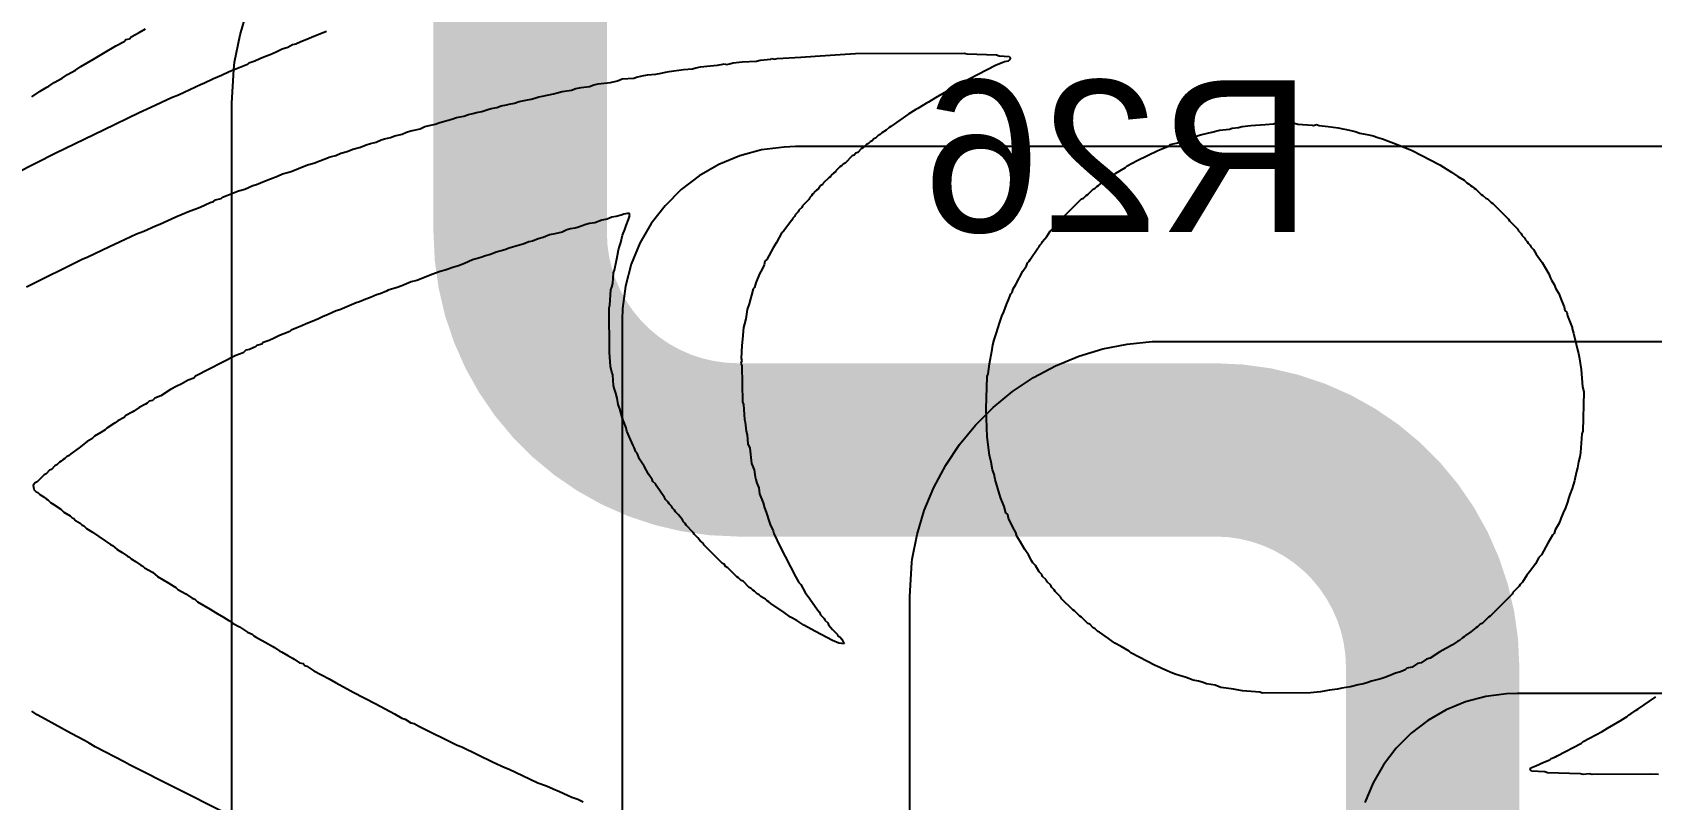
# Model space of a CAD drawing. Header units: inches. Extents: x 0 to 11.3, y 0 to 5.5.
# Drawn here: x 1.394 to 1.7675, y 1.3093 to 1.4864 of the extents above; entities that cross this region are included whole.
import ezdxf

# ---------------------------------------------------------------- set-up
doc = ezdxf.new("R2010")
doc.units = ezdxf.units.IN
doc.header["$MEASUREMENT"] = 0
for name, color, linetype in [('Bottom Layer', 5, 'Continuous'), ('Bottom Overlay', 54, 'Continuous'), ('Top Layer', 1, 'Continuous'), ('Top Overlay', 2, 'Continuous')]:
    doc.layers.add(name, color=color, linetype=linetype)
doc.styles.add('Arial', font='', dxfattribs={"height": 0.2})
doc.styles.get('Arial').set_extended_font_data('Arial')

msp = doc.modelspace()

# ---------------------------------------------------------------- linework, layer by layer
at = {"layer": 'Bottom Layer'}
for points in [[(1.5065, 1.4402, 0.04, 0.04, 0), (1.5065, 1.74854, 0.04, 0.04, 0)], [(1.5567, 1.39, 0.04, 0.04, -0.414214), (1.5065, 1.4402, 0.04, 0.04, 0)], [(1.5567, 1.39, 0.04, 0.04, 0), (1.66685, 1.39, 0.04, 0.04, 0)], [(1.66685, 1.39, 0.04, 0.04, -0.414214), (1.717, 1.33985, 0.04, 0.04, 0)], [(1.717, 0.63174, 0.04, 0.04, 0), (1.717, 1.33985, 0.04, 0.04, 0)]]:
    msp.add_lwpolyline(points, format="xyseb", dxfattribs=at)
for points in [[(1.4965, 1.4402, 0.02, 0.02, 1), (1.5165, 1.4402, 0.02, 0.02, 1)], [(1.4965, 1.4402, 0.02, 0.02, 1), (1.5165, 1.4402, 0.02, 0.02, 1)], [(1.5467, 1.39, 0.02, 0.02, 1), (1.5667, 1.39, 0.02, 0.02, 1)], [(1.5467, 1.39, 0.02, 0.02, 1), (1.5667, 1.39, 0.02, 0.02, 1)], [(1.65685, 1.39, 0.02, 0.02, 1), (1.67685, 1.39, 0.02, 0.02, 1)], [(1.65685, 1.39, 0.02, 0.02, 1), (1.67685, 1.39, 0.02, 0.02, 1)], [(1.707, 1.33985, 0.02, 0.02, 1), (1.727, 1.33985, 0.02, 0.02, 1)], [(1.707, 1.33985, 0.02, 0.02, 1), (1.727, 1.33985, 0.02, 0.02, 1)]]:
    msp.add_lwpolyline(points, format="xyseb", close=True, dxfattribs=at)
at = {"layer": 'Top Layer'}
for p, q in [((1.44187, 1.48577), (1.44371, 1.49186)), ((1.44062, 1.47952), (1.44187, 1.48577)), ((1.44046, 1.47781), (1.44062, 1.47952)), ((1.44, 1.47), (1.44046, 1.47781)), ((1.44, 0.968), (1.44, 1.47)), ((1.55714, 1.45788), (1.55231, 1.45587)), ((1.5622, 1.45923), (1.55714, 1.45788)), ((1.56738, 1.45991), (1.5622, 1.45923)), ((1.57, 1.46), (1.56738, 1.45991)), ((3.1, 1.46), (1.57, 1.46)), ((1.54778, 1.45326), (1.54363, 1.45007)), ((1.55231, 1.45587), (1.54778, 1.45326)), ((1.54363, 1.45007), (1.53993, 1.44637)), ((1.53993, 1.44637), (1.53674, 1.44222)), ((1.53674, 1.44222), (1.53412, 1.43769)), ((1.53412, 1.43769), (1.53212, 1.43286)), ((1.53212, 1.43286), (1.53077, 1.4278)), ((1.53077, 1.4278), (1.53009, 1.42262)), ((1.53009, 1.42262), (1.53, 1.42)), ((1.53, 1.42), (1.53, 0.97077)), ((1.63535, 1.41163), (1.64088, 1.41331)), ((1.64088, 1.41331), (1.64655, 1.41443)), ((1.64655, 1.41443), (1.6523, 1.415)), ((1.6523, 1.415), (1.65519, 1.415)), ((1.65519, 1.415), (3.19, 1.415)), ((1.62491, 1.40669), (1.63001, 1.40942)), ((1.63001, 1.40942), (1.63535, 1.41163)), ((1.6201, 1.40348), (1.62491, 1.40669)), ((1.61563, 1.39981), (1.6201, 1.40348)), ((1.61155, 1.39572), (1.61563, 1.39981)), ((1.60788, 1.39126), (1.61155, 1.39572)), ((1.60467, 1.38645), (1.60788, 1.39126)), ((1.60194, 1.38135), (1.60467, 1.38645)), ((1.59973, 1.37601), (1.60194, 1.38135)), ((1.59805, 1.37048), (1.59973, 1.37601)), ((1.59693, 1.36481), (1.59805, 1.37048)), ((1.59636, 1.35617), (1.59684, 1.36397)), ((1.59684, 1.36397), (1.59693, 1.36481)), ((1.59636, 0.25536), (1.59636, 1.35617)), ((1.59636, 1.35617), (1.59636, 1.35617)), ((1.73407, 1.3337), (1.72926, 1.33307)), ((1.73649, 1.33378), (1.73407, 1.3337)), ((3.31378, 1.33378), (1.73649, 1.33378)), ((1.73649, 1.33378), (1.73649, 1.33378)), ((1.7201, 1.32996), (1.7159, 1.32753)), ((1.72457, 1.33181), (1.7201, 1.32996)), ((1.72926, 1.33307), (1.72457, 1.33181)), ((1.7159, 1.32753), (1.71205, 1.32458)), ((1.71205, 1.32458), (1.70862, 1.32115)), ((1.70862, 1.32115), (1.70567, 1.3173)), ((1.70567, 1.3173), (1.70324, 1.31311)), ((1.70324, 1.31311), (1.70139, 1.30863))]:
    msp.add_line(p, q, dxfattribs=at)
at = {"layer": 'Top Overlay'}
for p, q in [((1.41862, 1.48636), (1.42007, 1.48718)), ((1.41035, 1.4816), (1.41325, 1.48326)), ((1.41325, 1.48326), (1.41511, 1.48429)), ((1.41511, 1.48429), (1.41552, 1.4847)), ((1.41552, 1.4847), (1.41635, 1.48491)), ((1.41635, 1.48491), (1.41676, 1.48532)), ((1.41676, 1.48532), (1.41862, 1.48636)), ((1.45396, 1.48346), (1.45292, 1.48284)), ((1.45478, 1.48367), (1.45396, 1.48346)), ((1.45592, 1.48419), (1.45478, 1.48367)), ((1.45726, 1.4847), (1.45592, 1.48419)), ((1.4584, 1.48522), (1.45726, 1.4847)), ((1.46047, 1.48605), (1.4584, 1.48522)), ((1.46181, 1.48656), (1.46047, 1.48605)), ((1.40519, 1.4785), (1.40808, 1.48016)), ((1.40808, 1.48016), (1.41035, 1.4816)), ((1.44393, 1.47923), (1.44362, 1.47892)), ((1.44528, 1.47974), (1.44393, 1.47923)), ((1.44641, 1.48026), (1.44528, 1.47974)), ((1.44776, 1.48078), (1.44641, 1.48026)), ((1.44879, 1.48119), (1.44776, 1.48078)), ((1.45024, 1.48181), (1.44879, 1.48119)), ((1.45158, 1.48253), (1.45024, 1.48181)), ((1.45292, 1.48284), (1.45158, 1.48253)), ((1.55481, 1.47912), (1.55563, 1.47933)), ((1.55563, 1.47933), (1.5577, 1.47954)), ((1.5577, 1.47954), (1.56101, 1.47974)), ((1.56101, 1.47974), (1.56183, 1.47995)), ((1.56183, 1.47995), (1.56431, 1.48016)), ((1.56431, 1.48016), (1.56452, 1.48036)), ((1.56452, 1.48036), (1.56514, 1.48016)), ((1.56514, 1.48016), (1.56576, 1.48036)), ((1.56576, 1.48036), (1.57124, 1.48067)), ((1.57124, 1.48067), (1.57454, 1.48088)), ((1.57454, 1.48088), (1.58033, 1.48129)), ((1.58033, 1.48129), (1.58384, 1.4815)), ((1.58384, 1.4815), (1.60895, 1.4816)), ((1.60895, 1.4816), (1.60957, 1.4814)), ((1.60957, 1.4814), (1.61639, 1.48119)), ((1.61825, 1.47954), (1.61619, 1.47871)), ((1.61639, 1.48119), (1.61701, 1.48098)), ((1.61701, 1.48098), (1.61929, 1.48078)), ((1.61908, 1.47974), (1.61825, 1.47954)), ((1.61939, 1.48005), (1.61908, 1.47974)), ((1.61929, 1.48078), (1.61959, 1.48047)), ((1.61959, 1.48047), (1.61939, 1.48005)), ((1.39899, 1.47478), (1.40085, 1.47582)), ((1.40085, 1.47582), (1.40209, 1.47664)), ((1.40209, 1.47664), (1.40395, 1.47768)), ((1.40395, 1.47768), (1.40519, 1.4785)), ((1.43577, 1.47561), (1.4335, 1.47458)), ((1.43763, 1.47644), (1.43577, 1.47561)), ((1.43805, 1.47664), (1.43763, 1.47644)), ((1.43991, 1.47747), (1.43805, 1.47664)), ((1.44094, 1.47788), (1.43991, 1.47747)), ((1.44362, 1.47892), (1.44094, 1.47788)), ((1.52898, 1.4752), (1.53001, 1.47561)), ((1.53001, 1.47561), (1.53269, 1.47582)), ((1.53269, 1.47582), (1.53331, 1.47602)), ((1.53331, 1.47602), (1.53466, 1.47633)), ((1.53466, 1.47633), (1.5359, 1.47654)), ((1.5359, 1.47654), (1.53776, 1.47675)), ((1.53776, 1.47675), (1.539, 1.47695)), ((1.539, 1.47695), (1.54003, 1.47716)), ((1.54003, 1.47716), (1.54086, 1.47737)), ((1.54086, 1.47737), (1.54416, 1.47778)), ((1.54416, 1.47778), (1.54623, 1.47799)), ((1.54623, 1.47799), (1.54706, 1.47819)), ((1.54706, 1.47819), (1.54809, 1.4784)), ((1.54809, 1.4784), (1.55036, 1.47861)), ((1.55036, 1.47861), (1.55202, 1.47881)), ((1.55202, 1.47881), (1.55326, 1.47902)), ((1.55326, 1.47902), (1.55357, 1.47912)), ((1.55357, 1.47912), (1.55419, 1.47892)), ((1.55419, 1.47892), (1.55481, 1.47912)), ((1.61619, 1.47871), (1.60813, 1.47458)), ((1.39382, 1.47148), (1.39578, 1.47282)), ((1.39578, 1.47282), (1.39733, 1.47375)), ((1.39733, 1.47375), (1.39775, 1.47396)), ((1.39775, 1.47396), (1.39899, 1.47478)), ((1.42771, 1.47189), (1.42606, 1.47127)), ((1.43288, 1.47437), (1.42771, 1.47189)), ((1.4335, 1.47458), (1.43288, 1.47437)), ((1.51162, 1.47168), (1.5142, 1.4722)), ((1.5142, 1.4722), (1.51534, 1.47251)), ((1.51534, 1.47251), (1.51616, 1.47272)), ((1.51616, 1.47272), (1.51833, 1.47303)), ((1.51833, 1.47303), (1.51937, 1.47344)), ((1.51937, 1.47344), (1.52061, 1.47365)), ((1.52061, 1.47365), (1.52247, 1.47385)), ((1.52247, 1.47385), (1.5235, 1.47427)), ((1.5235, 1.47427), (1.52453, 1.47447)), ((1.52453, 1.47447), (1.52732, 1.47478)), ((1.52732, 1.47478), (1.52898, 1.4752)), ((1.60379, 1.4721), (1.60234, 1.47127)), ((1.60482, 1.47272), (1.60379, 1.4721)), ((1.60606, 1.47354), (1.60482, 1.47272)), ((1.60689, 1.47375), (1.60606, 1.47354)), ((1.60813, 1.47458), (1.60689, 1.47375)), ((1.42131, 1.469), (1.41862, 1.46776)), ((1.42606, 1.47127), (1.42131, 1.469)), ((1.49643, 1.46786), (1.49767, 1.46807)), ((1.49767, 1.46807), (1.49901, 1.46858)), ((1.49901, 1.46858), (1.49984, 1.46879)), ((1.49984, 1.46879), (1.50108, 1.469)), ((1.50108, 1.469), (1.50211, 1.46941)), ((1.50211, 1.46941), (1.50335, 1.46962)), ((1.50335, 1.46962), (1.50397, 1.46982)), ((1.50397, 1.46982), (1.50521, 1.47003)), ((1.50521, 1.47003), (1.50624, 1.47044)), ((1.50624, 1.47044), (1.50779, 1.47075)), ((1.50779, 1.47075), (1.50903, 1.47096)), ((1.50903, 1.47096), (1.50986, 1.47117)), ((1.50986, 1.47117), (1.51079, 1.47148)), ((1.51079, 1.47148), (1.51162, 1.47168)), ((1.59779, 1.46858), (1.59655, 1.46776)), ((1.59821, 1.46879), (1.59779, 1.46858)), ((1.60027, 1.47003), (1.59821, 1.46879)), ((1.60069, 1.47024), (1.60027, 1.47003)), ((1.60234, 1.47127), (1.60069, 1.47024)), ((1.41862, 1.46776), (1.41035, 1.46383)), ((1.48341, 1.46414), (1.48454, 1.46466)), ((1.48454, 1.46466), (1.48692, 1.46517)), ((1.48692, 1.46517), (1.48795, 1.46559)), ((1.48795, 1.46559), (1.48878, 1.46579)), ((1.48878, 1.46579), (1.48992, 1.4661)), ((1.48992, 1.4661), (1.49074, 1.46631)), ((1.49074, 1.46631), (1.49178, 1.46672)), ((1.49178, 1.46672), (1.49353, 1.46703)), ((1.49353, 1.46703), (1.49457, 1.46745)), ((1.49457, 1.46745), (1.4956, 1.46765)), ((1.4956, 1.46765), (1.49643, 1.46786)), ((1.59159, 1.46445), (1.59097, 1.46383)), ((1.59201, 1.46466), (1.59159, 1.46445)), ((1.59614, 1.46755), (1.59201, 1.46466)), ((1.59655, 1.46776), (1.59614, 1.46755)), ((1.67074, 1.46424), (1.67219, 1.46445)), ((1.67219, 1.46445), (1.67302, 1.46466)), ((1.67302, 1.46466), (1.67508, 1.46486)), ((1.67508, 1.46486), (1.67839, 1.46507)), ((1.67839, 1.46507), (1.68025, 1.46528)), ((1.68025, 1.46528), (1.68087, 1.46548)), ((1.68087, 1.46548), (1.6817, 1.46528)), ((1.6817, 1.46528), (1.68511, 1.46538)), ((1.68511, 1.46538), (1.68593, 1.46517)), ((1.68593, 1.46517), (1.68924, 1.46497)), ((1.68924, 1.46497), (1.68955, 1.46486)), ((1.68955, 1.46486), (1.69017, 1.46507)), ((1.69017, 1.46507), (1.69079, 1.46486)), ((1.69079, 1.46486), (1.69286, 1.46466)), ((1.69286, 1.46466), (1.69523, 1.46435)), ((1.69523, 1.46435), (1.69627, 1.46414)), ((1.41035, 1.46383), (1.3994, 1.45846)), ((1.47101, 1.46042), (1.47194, 1.46073)), ((1.47194, 1.46073), (1.47328, 1.46104)), ((1.47328, 1.46104), (1.47442, 1.46156)), ((1.47442, 1.46156), (1.47524, 1.46176)), ((1.47524, 1.46176), (1.47659, 1.46207)), ((1.47659, 1.46207), (1.47762, 1.46249)), ((1.47762, 1.46249), (1.47927, 1.4629)), ((1.47927, 1.4629), (1.48031, 1.46331)), ((1.48031, 1.46331), (1.48124, 1.46362)), ((1.48124, 1.46362), (1.48206, 1.46383)), ((1.48206, 1.46383), (1.48341, 1.46414)), ((1.58684, 1.46073), (1.58643, 1.46052)), ((1.58725, 1.46114), (1.58684, 1.46073)), ((1.58767, 1.46135), (1.58725, 1.46114)), ((1.58808, 1.46176), (1.58767, 1.46135)), ((1.58849, 1.46197), (1.58808, 1.46176)), ((1.58911, 1.46259), (1.58849, 1.46197)), ((1.58953, 1.4628), (1.58911, 1.46259)), ((1.58994, 1.46321), (1.58953, 1.4628)), ((1.59097, 1.46383), (1.58994, 1.46321)), ((1.65648, 1.46052), (1.65783, 1.46083)), ((1.65783, 1.46083), (1.65865, 1.46104)), ((1.65865, 1.46104), (1.65979, 1.46156)), ((1.65979, 1.46156), (1.66144, 1.46197)), ((1.66144, 1.46197), (1.66289, 1.46259)), ((1.66289, 1.46259), (1.66372, 1.4628)), ((1.66372, 1.4628), (1.66609, 1.46331)), ((1.66609, 1.46331), (1.66785, 1.46383)), ((1.66785, 1.46383), (1.67012, 1.46404)), ((1.67012, 1.46404), (1.67074, 1.46424)), ((1.69627, 1.46414), (1.69709, 1.46393)), ((1.69709, 1.46393), (1.69916, 1.46352)), ((1.69916, 1.46352), (1.70019, 1.46311)), ((1.70019, 1.46311), (1.70143, 1.4629)), ((1.70143, 1.4629), (1.70226, 1.46269)), ((1.70226, 1.46269), (1.70329, 1.46249)), ((1.70329, 1.46249), (1.70433, 1.46207)), ((1.70433, 1.46207), (1.70546, 1.46176)), ((1.70546, 1.46176), (1.70681, 1.46125)), ((1.70681, 1.46125), (1.70908, 1.46042)), ((1.3994, 1.45846), (1.38142, 1.44936)), ((1.46026, 1.4567), (1.46129, 1.45711)), ((1.46129, 1.45711), (1.46264, 1.45763)), ((1.46264, 1.45763), (1.46398, 1.45794)), ((1.46398, 1.45794), (1.46512, 1.45846)), ((1.46512, 1.45846), (1.46656, 1.45887)), ((1.46656, 1.45887), (1.46791, 1.45939)), ((1.46791, 1.45939), (1.46966, 1.4599)), ((1.46966, 1.4599), (1.47101, 1.46042)), ((1.58312, 1.45784), (1.58147, 1.45618)), ((1.58353, 1.45804), (1.58312, 1.45784)), ((1.58395, 1.45846), (1.58353, 1.45804)), ((1.58436, 1.45866), (1.58395, 1.45846)), ((1.58519, 1.45949), (1.58436, 1.45866)), ((1.5856, 1.4597), (1.58519, 1.45949)), ((1.58643, 1.46052), (1.5856, 1.4597)), ((1.64656, 1.45556), (1.64884, 1.4568)), ((1.64884, 1.4568), (1.65359, 1.45908)), ((1.65359, 1.45908), (1.654, 1.45928)), ((1.654, 1.45928), (1.65607, 1.46011)), ((1.65607, 1.46011), (1.65648, 1.46052)), ((1.70908, 1.46042), (1.71228, 1.45908)), ((1.71228, 1.45908), (1.71869, 1.45577)), ((1.44889, 1.45257), (1.45055, 1.45319)), ((1.45055, 1.45319), (1.45168, 1.4537)), ((1.45168, 1.4537), (1.45282, 1.45401)), ((1.45282, 1.45401), (1.45365, 1.45422)), ((1.45365, 1.45422), (1.4554, 1.45494)), ((1.4554, 1.45494), (1.45747, 1.45577)), ((1.45747, 1.45577), (1.45892, 1.45618)), ((1.45892, 1.45618), (1.46026, 1.4567)), ((1.57816, 1.45308), (1.57775, 1.45288)), ((1.57826, 1.45339), (1.57816, 1.45308)), ((1.57878, 1.45391), (1.57826, 1.45339)), ((1.57919, 1.45412), (1.57878, 1.45391)), ((1.5793, 1.45443), (1.57919, 1.45412)), ((1.58023, 1.45536), (1.5793, 1.45443)), ((1.58064, 1.45556), (1.58023, 1.45536)), ((1.58105, 1.45598), (1.58064, 1.45556)), ((1.58147, 1.45618), (1.58105, 1.45598)), ((1.64243, 1.45288), (1.64346, 1.4535)), ((1.64346, 1.4535), (1.64388, 1.45391)), ((1.64388, 1.45391), (1.64615, 1.45515)), ((1.64615, 1.45515), (1.64656, 1.45556)), ((1.71869, 1.45577), (1.72034, 1.45474)), ((1.72034, 1.45474), (1.72137, 1.45412)), ((1.72137, 1.45412), (1.72282, 1.45308)), ((1.72282, 1.45308), (1.72427, 1.45226)), ((1.43887, 1.44874), (1.44156, 1.44978)), ((1.44156, 1.44978), (1.44301, 1.45019)), ((1.44301, 1.45019), (1.44486, 1.45102)), ((1.44486, 1.45102), (1.44569, 1.45122)), ((1.44569, 1.45122), (1.44755, 1.45205)), ((1.44755, 1.45205), (1.44889, 1.45257)), ((1.57434, 1.44947), (1.57423, 1.44916)), ((1.57485, 1.44998), (1.57434, 1.44947)), ((1.57527, 1.45019), (1.57485, 1.44998)), ((1.57537, 1.4505), (1.57527, 1.45019)), ((1.57589, 1.45102), (1.57537, 1.4505)), ((1.5763, 1.45122), (1.57589, 1.45102)), ((1.5764, 1.45153), (1.5763, 1.45122)), ((1.57775, 1.45288), (1.5764, 1.45153)), ((1.63747, 1.44895), (1.63871, 1.45019)), ((1.63871, 1.45019), (1.63912, 1.4504)), ((1.63912, 1.4504), (1.63954, 1.45081)), ((1.63954, 1.45081), (1.63995, 1.45102)), ((1.63995, 1.45102), (1.64109, 1.45195)), ((1.64109, 1.45195), (1.64243, 1.45288)), ((1.72427, 1.45226), (1.72489, 1.45164)), ((1.72489, 1.45164), (1.7253, 1.45143)), ((1.7253, 1.45143), (1.72571, 1.45102)), ((1.72571, 1.45102), (1.72613, 1.45081)), ((1.72613, 1.45081), (1.72654, 1.4504)), ((1.72654, 1.4504), (1.72695, 1.45019)), ((1.72695, 1.45019), (1.72819, 1.44895)), ((1.42999, 1.44502), (1.43267, 1.44606)), ((1.43267, 1.44606), (1.43495, 1.44709)), ((1.43495, 1.44709), (1.43577, 1.4473)), ((1.43577, 1.4473), (1.43619, 1.44771)), ((1.43619, 1.44771), (1.43753, 1.44802)), ((1.43753, 1.44802), (1.43784, 1.44833)), ((1.43784, 1.44833), (1.43887, 1.44874)), ((1.57144, 1.44595), (1.57082, 1.44533)), ((1.57165, 1.44637), (1.57144, 1.44595)), ((1.5731, 1.44781), (1.57165, 1.44637)), ((1.5733, 1.44823), (1.5731, 1.44781)), ((1.57372, 1.44864), (1.5733, 1.44823)), ((1.57392, 1.44905), (1.57372, 1.44864)), ((1.57423, 1.44916), (1.57392, 1.44905)), ((1.63034, 1.44223), (1.63602, 1.44792)), ((1.63602, 1.44792), (1.63644, 1.44812)), ((1.63644, 1.44812), (1.63706, 1.44874)), ((1.63706, 1.44874), (1.63747, 1.44895)), ((1.72819, 1.44895), (1.72861, 1.44874)), ((1.72861, 1.44874), (1.72923, 1.44812)), ((1.72923, 1.44812), (1.72964, 1.44792)), ((1.72964, 1.44792), (1.73047, 1.44709)), ((1.73047, 1.44709), (1.73088, 1.44688)), ((1.73088, 1.44688), (1.7345, 1.44327)), ((1.42234, 1.44172), (1.42337, 1.44213)), ((1.42337, 1.44213), (1.42709, 1.44378)), ((1.42709, 1.44378), (1.42999, 1.44502)), ((1.52164, 1.44203), (1.51999, 1.44141)), ((1.52247, 1.44223), (1.52164, 1.44203)), ((1.52371, 1.44244), (1.52247, 1.44223)), ((1.52536, 1.44306), (1.52371, 1.44244)), ((1.5266, 1.44327), (1.52536, 1.44306)), ((1.52763, 1.44368), (1.5266, 1.44327)), ((1.52867, 1.44389), (1.52763, 1.44368)), ((1.5298, 1.4442), (1.52867, 1.44389)), ((1.53042, 1.4444), (1.5298, 1.4442)), ((1.53166, 1.44461), (1.53042, 1.4444)), ((1.53094, 1.44182), (1.53146, 1.44316)), ((1.53146, 1.44316), (1.53177, 1.44409)), ((1.53177, 1.44409), (1.53166, 1.44461)), ((1.56917, 1.44306), (1.56721, 1.44048)), ((1.56938, 1.44347), (1.56917, 1.44306)), ((1.56979, 1.44389), (1.56938, 1.44347)), ((1.57, 1.4443), (1.56979, 1.44389)), ((1.57062, 1.44492), (1.57, 1.4443)), ((1.57082, 1.44533), (1.57062, 1.44492)), ((1.63013, 1.44182), (1.63034, 1.44223)), ((1.7345, 1.44327), (1.7347, 1.44285)), ((1.7347, 1.44285), (1.73656, 1.44099)), ((1.41407, 1.438), (1.418, 1.43986)), ((1.418, 1.43986), (1.41965, 1.44048)), ((1.41965, 1.44048), (1.42234, 1.44172)), ((1.50934, 1.4382), (1.50852, 1.438)), ((1.51069, 1.43872), (1.50934, 1.4382)), ((1.51182, 1.43903), (1.51069, 1.43872)), ((1.51327, 1.43965), (1.51182, 1.43903)), ((1.51451, 1.43986), (1.51327, 1.43965)), ((1.51616, 1.44027), (1.51451, 1.43986)), ((1.5173, 1.44079), (1.51616, 1.44027)), ((1.51813, 1.44099), (1.5173, 1.44079)), ((1.51916, 1.4412), (1.51813, 1.44099)), ((1.51999, 1.44141), (1.51916, 1.4412)), ((1.5297, 1.43789), (1.53011, 1.43955)), ((1.53011, 1.43955), (1.53063, 1.44089)), ((1.53063, 1.44089), (1.53094, 1.44182)), ((1.5669, 1.44017), (1.56566, 1.43789)), ((1.56721, 1.44048), (1.5669, 1.44017)), ((1.62703, 1.4381), (1.62796, 1.43924)), ((1.62796, 1.43924), (1.62879, 1.44048)), ((1.62879, 1.44048), (1.63013, 1.44182)), ((1.73656, 1.44099), (1.73677, 1.44058)), ((1.73677, 1.44058), (1.73739, 1.43996)), ((1.73739, 1.43996), (1.7376, 1.43955)), ((1.7376, 1.43955), (1.73822, 1.43893)), ((1.73822, 1.43893), (1.73842, 1.43851)), ((1.73842, 1.43851), (1.73884, 1.4381)), ((1.4056, 1.43407), (1.40663, 1.43448)), ((1.40663, 1.43448), (1.4118, 1.43696)), ((1.4118, 1.43696), (1.41407, 1.438)), ((1.49746, 1.43438), (1.49632, 1.43407)), ((1.49849, 1.43479), (1.49746, 1.43438)), ((1.49963, 1.4351), (1.49849, 1.43479)), ((1.50097, 1.43562), (1.49963, 1.4351)), ((1.50211, 1.43593), (1.50097, 1.43562)), ((1.50294, 1.43614), (1.50211, 1.43593)), ((1.50397, 1.43655), (1.50294, 1.43614)), ((1.50604, 1.43717), (1.50397, 1.43655)), ((1.50717, 1.43748), (1.50604, 1.43717)), ((1.50852, 1.438), (1.50717, 1.43748)), ((1.52877, 1.43407), (1.52898, 1.4349)), ((1.52898, 1.4349), (1.52918, 1.43614)), ((1.52918, 1.43614), (1.52939, 1.43696)), ((1.52939, 1.43696), (1.5297, 1.43789)), ((1.56483, 1.43665), (1.56338, 1.43397)), ((1.56566, 1.43789), (1.56483, 1.43665)), ((1.62414, 1.43397), (1.6259, 1.43655)), ((1.6259, 1.43655), (1.62621, 1.43686)), ((1.62621, 1.43686), (1.62641, 1.43727)), ((1.62641, 1.43727), (1.62683, 1.43769)), ((1.62683, 1.43769), (1.62703, 1.4381)), ((1.73884, 1.4381), (1.73904, 1.43769)), ((1.73904, 1.43769), (1.73946, 1.43727)), ((1.73946, 1.43727), (1.73966, 1.43686)), ((1.73966, 1.43686), (1.74028, 1.43624)), ((1.74028, 1.43624), (1.7409, 1.43521)), ((1.7409, 1.43521), (1.74225, 1.43324)), ((1.39258, 1.42766), (1.4056, 1.43407)), ((1.48806, 1.43118), (1.48609, 1.43045)), ((1.48919, 1.43149), (1.48806, 1.43118)), ((1.49116, 1.43221), (1.48919, 1.43149)), ((1.49229, 1.43252), (1.49116, 1.43221)), ((1.49364, 1.43304), (1.49229, 1.43252)), ((1.4955, 1.43386), (1.49364, 1.43304)), ((1.49632, 1.43407), (1.4955, 1.43386)), ((1.52784, 1.42839), (1.52805, 1.43087)), ((1.52805, 1.43087), (1.52825, 1.43149)), ((1.52825, 1.43149), (1.52877, 1.43407)), ((1.56173, 1.43066), (1.5609, 1.42859)), ((1.56235, 1.43169), (1.56173, 1.43066)), ((1.56276, 1.43273), (1.56235, 1.43169)), ((1.56297, 1.43355), (1.56276, 1.43273)), ((1.56338, 1.43397), (1.56297, 1.43355)), ((1.62084, 1.42818), (1.62249, 1.43128)), ((1.62249, 1.43128), (1.62332, 1.43252)), ((1.62332, 1.43252), (1.62352, 1.43314)), ((1.62352, 1.43314), (1.62393, 1.43355)), ((1.62393, 1.43355), (1.62414, 1.43397)), ((1.74225, 1.43324), (1.7438, 1.43066)), ((1.7438, 1.43066), (1.74421, 1.42963)), ((1.47814, 1.42746), (1.47607, 1.42684)), ((1.47917, 1.42787), (1.47814, 1.42746)), ((1.48134, 1.4288), (1.47917, 1.42787)), ((1.48268, 1.42911), (1.48134, 1.4288)), ((1.48403, 1.42963), (1.48268, 1.42911)), ((1.48609, 1.43045), (1.48403, 1.42963)), ((1.52722, 1.42343), (1.52743, 1.42694)), ((1.52743, 1.42694), (1.52763, 1.42756)), ((1.52763, 1.42756), (1.52784, 1.42839)), ((1.56028, 1.42715), (1.55987, 1.4257)), ((1.56059, 1.42746), (1.56028, 1.42715)), ((1.5609, 1.42859), (1.56059, 1.42746)), ((1.62001, 1.42632), (1.62022, 1.42715)), ((1.62022, 1.42715), (1.62084, 1.42818)), ((1.74421, 1.42963), (1.74442, 1.42921)), ((1.74442, 1.42921), (1.74504, 1.42818)), ((1.74504, 1.42818), (1.74545, 1.42715)), ((1.74545, 1.42715), (1.74607, 1.42611)), ((1.46863, 1.42394), (1.46491, 1.42229)), ((1.46946, 1.42415), (1.46863, 1.42394)), ((1.4709, 1.42477), (1.46946, 1.42415)), ((1.47194, 1.42518), (1.4709, 1.42477)), ((1.47338, 1.4258), (1.47194, 1.42518)), ((1.47421, 1.42601), (1.47338, 1.4258)), ((1.47566, 1.42663), (1.47421, 1.42601)), ((1.47607, 1.42684), (1.47566, 1.42663)), ((1.52701, 1.42281), (1.52722, 1.42343)), ((1.55935, 1.42374), (1.55884, 1.42239)), ((1.55966, 1.42487), (1.55935, 1.42374)), ((1.55987, 1.4257), (1.55966, 1.42487)), ((1.61805, 1.42188), (1.61867, 1.42353)), ((1.61867, 1.42353), (1.61918, 1.42467)), ((1.61918, 1.42467), (1.6197, 1.42601)), ((1.6197, 1.42601), (1.62001, 1.42632)), ((1.74607, 1.42611), (1.74669, 1.42446)), ((1.74669, 1.42446), (1.74731, 1.42301)), ((1.4585, 1.4196), (1.45716, 1.41909)), ((1.45995, 1.42022), (1.4585, 1.4196)), ((1.46088, 1.42074), (1.45995, 1.42022)), ((1.46222, 1.42126), (1.46088, 1.42074)), ((1.46408, 1.42208), (1.46222, 1.42126)), ((1.46491, 1.42229), (1.46408, 1.42208)), ((1.52712, 1.41258), (1.52701, 1.42281)), ((1.55853, 1.42022), (1.55822, 1.41909)), ((1.55884, 1.42239), (1.55853, 1.42022)), ((1.61629, 1.41681), (1.61712, 1.4195)), ((1.61712, 1.4195), (1.61763, 1.42084)), ((1.61763, 1.42084), (1.61805, 1.42188)), ((1.74731, 1.42301), (1.74752, 1.42219)), ((1.74752, 1.42219), (1.74793, 1.42177)), ((1.74793, 1.42177), (1.74814, 1.42095)), ((1.74814, 1.42095), (1.74886, 1.41898)), ((1.44972, 1.41578), (1.44858, 1.41526)), ((1.45096, 1.4164), (1.44972, 1.41578)), ((1.45199, 1.41681), (1.45096, 1.4164)), ((1.45334, 1.41733), (1.45199, 1.41681)), ((1.45365, 1.41764), (1.45334, 1.41733)), ((1.45499, 1.41816), (1.45365, 1.41764)), ((1.45613, 1.41867), (1.45499, 1.41816)), ((1.45716, 1.41909), (1.45613, 1.41867)), ((1.55801, 1.41826), (1.5578, 1.41558)), ((1.55822, 1.41909), (1.55801, 1.41826)), ((1.61588, 1.41537), (1.61629, 1.41681)), ((1.74886, 1.41898), (1.74917, 1.41826)), ((1.74917, 1.41826), (1.74917, 1.41805)), ((1.74917, 1.41805), (1.74948, 1.41692)), ((1.74948, 1.41692), (1.7501, 1.41444)), ((1.44259, 1.41237), (1.44094, 1.41175)), ((1.44321, 1.41299), (1.44259, 1.41237)), ((1.44404, 1.4132), (1.44321, 1.41299)), ((1.44507, 1.41361), (1.44404, 1.4132)), ((1.44548, 1.41382), (1.44507, 1.41361)), ((1.44579, 1.41413), (1.44548, 1.41382)), ((1.44693, 1.41444), (1.44579, 1.41413)), ((1.44724, 1.41475), (1.44693, 1.41444)), ((1.44858, 1.41526), (1.44724, 1.41475)), ((1.52732, 1.40927), (1.52712, 1.41258)), ((1.5576, 1.41413), (1.55749, 1.41113)), ((1.5578, 1.41558), (1.5576, 1.41413)), ((1.61495, 1.41072), (1.61536, 1.4132)), ((1.61536, 1.4132), (1.61557, 1.41423)), ((1.61557, 1.41423), (1.61588, 1.41537)), ((1.7501, 1.41444), (1.75031, 1.41341)), ((1.75031, 1.41341), (1.75062, 1.41227)), ((1.75062, 1.41227), (1.75082, 1.41144)), ((1.44094, 1.41175), (1.43164, 1.407)), ((1.52763, 1.40793), (1.52732, 1.40927)), ((1.5576, 1.41062), (1.55739, 1.41)), ((1.55739, 1.41), (1.5576, 1.40938)), ((1.55749, 1.41113), (1.5576, 1.41062)), ((1.5576, 1.40938), (1.5578, 1.40111)), ((1.61443, 1.40752), (1.61474, 1.40989)), ((1.61474, 1.40989), (1.61495, 1.41072)), ((1.75082, 1.41144), (1.75124, 1.40855)), ((1.75124, 1.40855), (1.75155, 1.40452)), ((1.4273, 1.40473), (1.42585, 1.4039)), ((1.42833, 1.40514), (1.4273, 1.40473)), ((1.42988, 1.40607), (1.42833, 1.40514)), ((1.43123, 1.40659), (1.42988, 1.40607)), ((1.43164, 1.407), (1.43123, 1.40659)), ((1.52784, 1.40731), (1.52763, 1.40793)), ((1.52805, 1.40483), (1.52784, 1.40731)), ((1.52825, 1.404), (1.52805, 1.40483)), ((1.61402, 1.39946), (1.61422, 1.4069)), ((1.61422, 1.4069), (1.61443, 1.40752)), ((1.75155, 1.40452), (1.75186, 1.40338)), ((1.42048, 1.4008), (1.42007, 1.40059)), ((1.42089, 1.40121), (1.42048, 1.4008)), ((1.42172, 1.40142), (1.42089, 1.40121)), ((1.42224, 1.40194), (1.42172, 1.40142)), ((1.42358, 1.40245), (1.42224, 1.40194)), ((1.42585, 1.4039), (1.42358, 1.40245)), ((1.52856, 1.40307), (1.52825, 1.404)), ((1.52887, 1.40194), (1.52856, 1.40307)), ((1.52908, 1.40049), (1.52887, 1.40194)), ((1.5578, 1.40111), (1.55801, 1.40049)), ((1.75186, 1.40338), (1.75165, 1.39429)), ((1.41511, 1.39749), (1.41366, 1.39667)), ((1.41552, 1.39791), (1.41511, 1.39749)), ((1.41697, 1.39873), (1.41552, 1.39791)), ((1.41738, 1.39894), (1.41697, 1.39873)), ((1.41862, 1.39977), (1.41738, 1.39894)), ((1.42007, 1.40059), (1.41862, 1.39977)), ((1.52949, 1.39946), (1.52908, 1.40049)), ((1.5297, 1.39863), (1.52949, 1.39946)), ((1.53001, 1.39749), (1.5297, 1.39863)), ((1.53042, 1.39646), (1.53001, 1.39749)), ((1.55801, 1.40049), (1.55822, 1.39698)), ((1.61422, 1.39305), (1.61402, 1.39946)), ((1.40973, 1.39398), (1.40829, 1.39315)), ((1.41077, 1.3946), (1.40973, 1.39398)), ((1.41118, 1.39501), (1.41077, 1.3946)), ((1.41294, 1.39615), (1.41118, 1.39501)), ((1.41304, 1.39625), (1.41294, 1.39615)), ((1.41366, 1.39667), (1.41304, 1.39625)), ((1.53094, 1.39512), (1.53042, 1.39646)), ((1.53114, 1.39429), (1.53094, 1.39512)), ((1.53197, 1.39243), (1.53114, 1.39429)), ((1.55822, 1.39698), (1.55842, 1.39636)), ((1.55842, 1.39636), (1.55863, 1.39429)), ((1.55863, 1.39429), (1.55884, 1.39346)), ((1.55884, 1.39346), (1.55904, 1.3914)), ((1.75144, 1.39367), (1.75113, 1.38943)), ((1.75165, 1.39429), (1.75144, 1.39367)), ((1.40477, 1.39047), (1.40281, 1.38912)), ((1.40663, 1.39191), (1.40477, 1.39047)), ((1.40767, 1.39253), (1.40663, 1.39191)), ((1.40829, 1.39315), (1.40767, 1.39253)), ((1.53259, 1.39098), (1.53197, 1.39243)), ((1.5328, 1.39057), (1.53259, 1.39098)), ((1.53321, 1.38954), (1.5328, 1.39057)), ((1.55904, 1.3914), (1.55946, 1.39036)), ((1.55946, 1.39036), (1.55987, 1.38685)), ((1.61474, 1.38881), (1.61422, 1.39305)), ((1.39919, 1.38633), (1.39837, 1.38551)), ((1.39961, 1.38654), (1.39919, 1.38633)), ((1.40023, 1.38716), (1.39961, 1.38654)), ((1.40064, 1.38737), (1.40023, 1.38716)), ((1.40105, 1.38778), (1.40064, 1.38737)), ((1.40147, 1.38799), (1.40105, 1.38778)), ((1.40188, 1.3884), (1.40147, 1.38799)), ((1.40229, 1.38861), (1.40188, 1.3884)), ((1.40281, 1.38912), (1.40229, 1.38861)), ((1.53352, 1.38923), (1.53321, 1.38954)), ((1.53404, 1.38788), (1.53352, 1.38923)), ((1.53507, 1.38623), (1.53404, 1.38788)), ((1.5361, 1.38437), (1.53507, 1.38623)), ((1.55987, 1.38685), (1.56049, 1.3854)), ((1.61515, 1.38716), (1.61474, 1.38881)), ((1.61546, 1.3854), (1.61515, 1.38716)), ((1.75062, 1.38726), (1.75041, 1.38582)), ((1.75093, 1.3884), (1.75062, 1.38726)), ((1.75113, 1.38943), (1.75093, 1.3884)), ((1.39465, 1.38241), (1.39413, 1.38189)), ((1.39506, 1.38261), (1.39465, 1.38241)), ((1.39671, 1.38427), (1.39506, 1.38261)), ((1.39713, 1.38447), (1.39671, 1.38427)), ((1.39795, 1.3853), (1.39713, 1.38447)), ((1.39837, 1.38551), (1.39795, 1.3853)), ((1.53693, 1.38313), (1.5361, 1.38437)), ((1.53714, 1.38272), (1.53693, 1.38313)), ((1.53776, 1.3821), (1.53714, 1.38272)), ((1.53796, 1.38168), (1.53776, 1.3821)), ((1.56049, 1.3854), (1.5607, 1.38375)), ((1.5607, 1.38375), (1.5609, 1.38313)), ((1.5609, 1.38313), (1.56111, 1.3823)), ((1.56111, 1.3823), (1.56152, 1.38127)), ((1.61588, 1.38437), (1.61546, 1.3854)), ((1.61608, 1.38313), (1.61588, 1.38437)), ((1.61732, 1.379), (1.61608, 1.38313)), ((1.74969, 1.38282), (1.74938, 1.38189)), ((1.74989, 1.38365), (1.74969, 1.38282)), ((1.7502, 1.38499), (1.74989, 1.38365)), ((1.75041, 1.38582), (1.7502, 1.38499)), ((1.39413, 1.38189), (1.39434, 1.38086)), ((1.39434, 1.38086), (1.39485, 1.38034)), ((1.39485, 1.38034), (1.39527, 1.38013)), ((1.39527, 1.38013), (1.39568, 1.37972)), ((1.39568, 1.37972), (1.39671, 1.3791)), ((1.39671, 1.3791), (1.39713, 1.37869)), ((1.39713, 1.37869), (1.39754, 1.37848)), ((1.39754, 1.37848), (1.39816, 1.37786)), ((1.53982, 1.379), (1.53796, 1.38168)), ((1.54003, 1.37858), (1.53982, 1.379)), ((1.54065, 1.37796), (1.54003, 1.37858)), ((1.56152, 1.38127), (1.56173, 1.37982)), ((1.56173, 1.37982), (1.56256, 1.37776)), ((1.61815, 1.37693), (1.61732, 1.379)), ((1.74834, 1.37879), (1.74814, 1.37796)), ((1.74865, 1.37972), (1.74834, 1.37879)), ((1.74917, 1.38106), (1.74865, 1.37972)), ((1.74938, 1.38189), (1.74917, 1.38106)), ((1.39816, 1.37786), (1.39857, 1.37765)), ((1.39857, 1.37765), (1.40054, 1.37631)), ((1.40054, 1.37631), (1.40126, 1.37559)), ((1.40126, 1.37559), (1.40271, 1.37476)), ((1.40271, 1.37476), (1.40312, 1.37435)), ((1.54086, 1.37755), (1.54065, 1.37796)), ((1.54148, 1.37693), (1.54086, 1.37755)), ((1.54168, 1.37652), (1.54148, 1.37693)), ((1.5421, 1.3761), (1.54168, 1.37652)), ((1.5423, 1.37569), (1.5421, 1.3761)), ((1.54303, 1.37497), (1.5423, 1.37569)), ((1.54396, 1.37383), (1.54303, 1.37497)), ((1.56256, 1.37776), (1.56287, 1.37662)), ((1.56287, 1.37662), (1.56328, 1.37559)), ((1.56328, 1.37559), (1.564, 1.37321)), ((1.61856, 1.37548), (1.61815, 1.37693)), ((1.61898, 1.37507), (1.61856, 1.37548)), ((1.61918, 1.37424), (1.61898, 1.37507)), ((1.7471, 1.37548), (1.74659, 1.37414)), ((1.74762, 1.37662), (1.7471, 1.37548)), ((1.74814, 1.37796), (1.74762, 1.37662)), ((1.40312, 1.37435), (1.40353, 1.37414)), ((1.40353, 1.37414), (1.40395, 1.37373)), ((1.40395, 1.37373), (1.40498, 1.37311)), ((1.40498, 1.37311), (1.40539, 1.37269)), ((1.40539, 1.37269), (1.40581, 1.37249)), ((1.40581, 1.37249), (1.40643, 1.37187)), ((1.40643, 1.37187), (1.40787, 1.37104)), ((1.40787, 1.37104), (1.41077, 1.36897)), ((1.54416, 1.37342), (1.54396, 1.37383)), ((1.54458, 1.373), (1.54416, 1.37342)), ((1.54478, 1.37259), (1.54458, 1.373)), ((1.54644, 1.37094), (1.54478, 1.37259)), ((1.54664, 1.37052), (1.54644, 1.37094)), ((1.564, 1.37321), (1.56421, 1.3728)), ((1.56421, 1.3728), (1.56483, 1.37135)), ((1.56483, 1.37135), (1.56504, 1.37073)), ((1.62022, 1.37197), (1.61918, 1.37424)), ((1.62084, 1.37094), (1.62022, 1.37197)), ((1.62104, 1.37011), (1.62084, 1.37094)), ((1.74524, 1.37156), (1.74504, 1.37073)), ((1.74617, 1.37311), (1.74524, 1.37156)), ((1.74659, 1.37414), (1.74617, 1.37311)), ((1.41077, 1.36897), (1.41201, 1.36815)), ((1.41201, 1.36815), (1.41242, 1.36794)), ((1.41242, 1.36794), (1.41356, 1.36701)), ((1.54747, 1.3697), (1.54664, 1.37052)), ((1.54799, 1.36897), (1.54747, 1.3697)), ((1.54871, 1.36846), (1.54799, 1.36897)), ((1.54892, 1.36804), (1.54871, 1.36846)), ((1.55315, 1.36381), (1.54892, 1.36804)), ((1.56504, 1.37073), (1.56648, 1.36763)), ((1.56648, 1.36763), (1.57, 1.36081)), ((1.62187, 1.36887), (1.62104, 1.37011)), ((1.62269, 1.36742), (1.62187, 1.36887)), ((1.6229, 1.36701), (1.62269, 1.36742)), ((1.74359, 1.36846), (1.74214, 1.36577)), ((1.74462, 1.37032), (1.74359, 1.36846)), ((1.74504, 1.37073), (1.74462, 1.37032)), ((1.41356, 1.36701), (1.41469, 1.36629)), ((1.41469, 1.36629), (1.41593, 1.36546)), ((1.41593, 1.36546), (1.41635, 1.36525)), ((1.41635, 1.36525), (1.41676, 1.36484)), ((1.41676, 1.36484), (1.41779, 1.36422)), ((1.41779, 1.36422), (1.41903, 1.36339)), ((1.55357, 1.3636), (1.55315, 1.36381)), ((1.55398, 1.36298), (1.55357, 1.3636)), ((1.62373, 1.36577), (1.6229, 1.36701)), ((1.62455, 1.36432), (1.62373, 1.36577)), ((1.62476, 1.36391), (1.62455, 1.36432)), ((1.62538, 1.36329), (1.62476, 1.36391)), ((1.7407, 1.3637), (1.73966, 1.36226)), ((1.74152, 1.36515), (1.7407, 1.3637)), ((1.74214, 1.36577), (1.74152, 1.36515)), ((1.41903, 1.36339), (1.41945, 1.36319)), ((1.41945, 1.36319), (1.41986, 1.36277)), ((1.41986, 1.36277), (1.42172, 1.36174)), ((1.42172, 1.36174), (1.42286, 1.36081)), ((1.42286, 1.36081), (1.42544, 1.35926)), ((1.55439, 1.36277), (1.55398, 1.36298)), ((1.55646, 1.36071), (1.55439, 1.36277)), ((1.55687, 1.3605), (1.55646, 1.36071)), ((1.55749, 1.35988), (1.55687, 1.3605)), ((1.55791, 1.35967), (1.55749, 1.35988)), ((1.55935, 1.35823), (1.55791, 1.35967)), ((1.57, 1.36081), (1.57082, 1.35936)), ((1.62621, 1.36184), (1.62538, 1.36329)), ((1.62683, 1.36122), (1.62621, 1.36184)), ((1.62703, 1.36081), (1.62683, 1.36122)), ((1.62786, 1.35998), (1.62703, 1.36081)), ((1.62807, 1.35957), (1.62786, 1.35998)), ((1.73873, 1.36112), (1.7377, 1.35947)), ((1.73966, 1.36226), (1.73873, 1.36112)), ((1.42544, 1.35926), (1.42668, 1.35843)), ((1.42668, 1.35843), (1.42709, 1.35823)), ((1.42709, 1.35823), (1.42751, 1.35781)), ((1.42751, 1.35781), (1.42937, 1.35678)), ((1.42937, 1.35678), (1.43081, 1.35575)), ((1.55977, 1.35802), (1.55935, 1.35823)), ((1.56018, 1.35761), (1.55977, 1.35802)), ((1.56059, 1.3574), (1.56018, 1.35761)), ((1.56121, 1.35678), (1.56059, 1.3574)), ((1.56163, 1.35657), (1.56121, 1.35678)), ((1.56204, 1.35616), (1.56163, 1.35657)), ((1.56307, 1.35554), (1.56204, 1.35616)), ((1.57082, 1.35936), (1.57124, 1.35895)), ((1.57124, 1.35895), (1.57227, 1.35709)), ((1.57227, 1.35709), (1.5733, 1.35564)), ((1.62889, 1.35874), (1.62807, 1.35957)), ((1.6291, 1.35833), (1.62889, 1.35874)), ((1.62972, 1.35771), (1.6291, 1.35833)), ((1.62993, 1.3573), (1.62972, 1.35771)), ((1.63117, 1.35606), (1.62993, 1.3573)), ((1.63137, 1.35564), (1.63117, 1.35606)), ((1.73532, 1.35668), (1.73026, 1.35161)), ((1.73553, 1.35709), (1.73532, 1.35668)), ((1.73698, 1.35854), (1.73553, 1.35709)), ((1.73718, 1.35895), (1.73698, 1.35854)), ((1.7377, 1.35947), (1.73718, 1.35895)), ((1.43081, 1.35575), (1.43143, 1.35554)), ((1.43143, 1.35554), (1.43205, 1.35492)), ((1.43205, 1.35492), (1.43495, 1.35327)), ((1.43495, 1.35327), (1.43619, 1.35244)), ((1.43619, 1.35244), (1.4366, 1.35223)), ((1.4366, 1.35223), (1.43805, 1.35141)), ((1.56349, 1.35513), (1.56307, 1.35554)), ((1.5639, 1.35492), (1.56349, 1.35513)), ((1.56431, 1.35451), (1.5639, 1.35492)), ((1.56741, 1.35244), (1.56431, 1.35451)), ((1.56886, 1.35141), (1.56741, 1.35244)), ((1.5733, 1.35564), (1.57506, 1.35306)), ((1.57506, 1.35306), (1.57558, 1.35254)), ((1.57558, 1.35254), (1.57578, 1.35192)), ((1.63396, 1.35306), (1.63137, 1.35564)), ((1.63437, 1.35285), (1.63396, 1.35306)), ((1.63561, 1.35161), (1.63437, 1.35285)), ((1.43805, 1.35141), (1.43929, 1.35058)), ((1.43929, 1.35058), (1.44032, 1.34996)), ((1.44032, 1.34996), (1.44176, 1.34913)), ((1.44176, 1.34913), (1.44362, 1.34789)), ((1.57031, 1.35058), (1.56886, 1.35141)), ((1.57196, 1.34955), (1.57031, 1.35058)), ((1.57465, 1.3481), (1.57196, 1.34955)), ((1.57578, 1.35192), (1.57661, 1.3511)), ((1.57661, 1.3511), (1.57682, 1.35068)), ((1.57682, 1.35068), (1.57744, 1.35006)), ((1.57744, 1.35006), (1.57764, 1.34965)), ((1.57764, 1.34965), (1.57857, 1.34851)), ((1.57857, 1.34851), (1.57971, 1.34738)), ((1.63602, 1.35141), (1.63561, 1.35161)), ((1.63747, 1.34996), (1.63602, 1.35141)), ((1.63788, 1.34975), (1.63747, 1.34996)), ((1.63871, 1.34893), (1.63788, 1.34975)), ((1.63912, 1.34872), (1.63871, 1.34893)), ((1.63974, 1.3481), (1.63912, 1.34872)), ((1.72695, 1.34893), (1.72582, 1.348)), ((1.72737, 1.34913), (1.72695, 1.34893)), ((1.72799, 1.34975), (1.72737, 1.34913)), ((1.7284, 1.34996), (1.72799, 1.34975)), ((1.72985, 1.35141), (1.7284, 1.34996)), ((1.73026, 1.35161), (1.72985, 1.35141)), ((1.44362, 1.34789), (1.44466, 1.34748)), ((1.44466, 1.34748), (1.44507, 1.34707)), ((1.44507, 1.34707), (1.44548, 1.34686)), ((1.44548, 1.34686), (1.44838, 1.34521)), ((1.44838, 1.34521), (1.44941, 1.34459)), ((1.57857, 1.34603), (1.57465, 1.3481)), ((1.58002, 1.34541), (1.57857, 1.34603)), ((1.57971, 1.34738), (1.57981, 1.34707)), ((1.57981, 1.34707), (1.58023, 1.34686)), ((1.58126, 1.34521), (1.58002, 1.34541)), ((1.58023, 1.34686), (1.58074, 1.34634)), ((1.58074, 1.34634), (1.58126, 1.34521)), ((1.64016, 1.34789), (1.63974, 1.3481)), ((1.64222, 1.34645), (1.64016, 1.34789)), ((1.64367, 1.34541), (1.64222, 1.34645)), ((1.64512, 1.34459), (1.64367, 1.34541)), ((1.72158, 1.345), (1.71869, 1.34335)), ((1.72282, 1.34583), (1.72158, 1.345)), ((1.72323, 1.34603), (1.72282, 1.34583)), ((1.72385, 1.34665), (1.72323, 1.34603)), ((1.72427, 1.34686), (1.72385, 1.34665)), ((1.72458, 1.34717), (1.72427, 1.34686)), ((1.72582, 1.348), (1.72458, 1.34717)), ((1.44941, 1.34459), (1.44982, 1.34438)), ((1.44982, 1.34438), (1.45106, 1.34355)), ((1.45106, 1.34355), (1.45148, 1.34335)), ((1.45148, 1.34335), (1.45292, 1.34252)), ((1.45292, 1.34252), (1.45396, 1.3419)), ((1.45396, 1.3419), (1.45437, 1.34169)), ((1.45437, 1.34169), (1.45561, 1.34087)), ((1.64698, 1.34355), (1.64512, 1.34459)), ((1.64739, 1.34314), (1.64698, 1.34355)), ((1.65297, 1.34025), (1.64739, 1.34314)), ((1.71559, 1.34169), (1.71435, 1.34087)), ((1.71641, 1.3419), (1.71559, 1.34169)), ((1.71869, 1.34335), (1.71641, 1.3419)), ((1.45561, 1.34087), (1.45644, 1.34066)), ((1.45644, 1.34066), (1.45685, 1.34025)), ((1.45685, 1.34025), (1.45726, 1.34004)), ((1.45726, 1.34004), (1.45892, 1.33901)), ((1.45892, 1.33901), (1.46243, 1.33715)), ((1.65338, 1.34004), (1.65297, 1.34025)), ((1.65524, 1.33921), (1.65338, 1.34004)), ((1.657, 1.33849), (1.65524, 1.33921)), ((1.65803, 1.33808), (1.657, 1.33849)), ((1.65917, 1.33777), (1.65803, 1.33808)), ((1.6601, 1.33746), (1.65917, 1.33777)), ((1.66175, 1.33684), (1.6601, 1.33746)), ((1.70598, 1.33746), (1.70505, 1.33715)), ((1.70732, 1.33797), (1.70598, 1.33746)), ((1.70846, 1.33849), (1.70732, 1.33797)), ((1.7096, 1.3388), (1.70846, 1.33849)), ((1.71063, 1.33921), (1.7096, 1.3388)), ((1.71104, 1.33963), (1.71063, 1.33921)), ((1.71228, 1.33983), (1.71104, 1.33963)), ((1.71352, 1.34066), (1.71228, 1.33983)), ((1.71435, 1.34087), (1.71352, 1.34066)), ((1.46243, 1.33715), (1.46388, 1.33632)), ((1.46388, 1.33632), (1.46656, 1.33487)), ((1.46656, 1.33487), (1.46801, 1.33405)), ((1.46801, 1.33405), (1.47318, 1.33136)), ((1.66299, 1.33663), (1.66175, 1.33684)), ((1.66382, 1.33642), (1.66299, 1.33663)), ((1.66485, 1.33601), (1.66382, 1.33642)), ((1.66682, 1.3357), (1.66485, 1.33601)), ((1.66816, 1.33518), (1.66682, 1.3357)), ((1.6694, 1.33498), (1.66816, 1.33518)), ((1.67105, 1.33477), (1.6694, 1.33498)), ((1.67229, 1.33456), (1.67105, 1.33477)), ((1.67312, 1.33436), (1.67229, 1.33456)), ((1.67715, 1.33405), (1.67312, 1.33436)), ((1.67777, 1.33384), (1.67715, 1.33405)), ((1.68883, 1.33394), (1.67777, 1.33384)), ((1.6911, 1.33415), (1.68883, 1.33394)), ((1.69234, 1.33436), (1.6911, 1.33415)), ((1.69317, 1.33456), (1.69234, 1.33436)), ((1.69503, 1.33477), (1.69317, 1.33456)), ((1.69606, 1.33498), (1.69503, 1.33477)), ((1.69802, 1.33529), (1.69606, 1.33498)), ((1.69978, 1.3358), (1.69802, 1.33529)), ((1.70102, 1.33601), (1.69978, 1.3358)), ((1.70185, 1.33622), (1.70102, 1.33601)), ((1.70288, 1.33663), (1.70185, 1.33622)), ((1.70505, 1.33715), (1.70288, 1.33663)), ((1.47318, 1.33136), (1.47752, 1.32909)), ((1.76271, 1.32909), (1.76395, 1.32991)), ((1.76395, 1.32991), (1.76436, 1.33012)), ((1.76436, 1.33012), (1.76849, 1.33301)), ((1.39506, 1.32888), (1.39382, 1.32971)), ((1.39692, 1.32785), (1.39506, 1.32888)), ((1.39919, 1.32661), (1.39692, 1.32785)), ((1.40291, 1.32454), (1.39919, 1.32661)), ((1.47752, 1.32909), (1.47917, 1.32805)), ((1.47917, 1.32805), (1.48, 1.32785)), ((1.48, 1.32785), (1.48124, 1.32702)), ((1.48124, 1.32702), (1.48206, 1.32681)), ((1.48206, 1.32681), (1.4831, 1.3262)), ((1.4831, 1.3262), (1.49198, 1.32186)), ((1.75733, 1.32578), (1.76023, 1.32743)), ((1.76023, 1.32743), (1.76147, 1.32826)), ((1.76147, 1.32826), (1.76188, 1.32847)), ((1.76188, 1.32847), (1.76229, 1.32888)), ((1.76229, 1.32888), (1.76271, 1.32909)), ((1.40601, 1.32289), (1.40291, 1.32454)), ((1.40705, 1.32227), (1.40601, 1.32289)), ((1.75134, 1.32227), (1.75175, 1.32268)), ((1.75175, 1.32268), (1.75609, 1.32496)), ((1.75609, 1.32496), (1.75733, 1.32578)), ((1.40849, 1.32144), (1.40705, 1.32227)), ((1.41531, 1.31793), (1.40849, 1.32144)), ((1.49198, 1.32186), (1.49302, 1.32144)), ((1.49302, 1.32144), (1.50025, 1.31793)), ((1.744, 1.31845), (1.74431, 1.31876)), ((1.74431, 1.31876), (1.74535, 1.31917)), ((1.74535, 1.31917), (1.74576, 1.31938)), ((1.74576, 1.31938), (1.75134, 1.32227)), ((1.41635, 1.31731), (1.41531, 1.31793)), ((1.43805, 1.30636), (1.41635, 1.31731)), ((1.50025, 1.31793), (1.50294, 1.31669)), ((1.50294, 1.31669), (1.50397, 1.31628)), ((1.50397, 1.31628), (1.50707, 1.31483)), ((1.73946, 1.31617), (1.73966, 1.31659)), ((1.73977, 1.31586), (1.73946, 1.31617)), ((1.73966, 1.31659), (1.7408, 1.3171)), ((1.74287, 1.31566), (1.73977, 1.31586)), ((1.7408, 1.3171), (1.74266, 1.31793)), ((1.74266, 1.31793), (1.744, 1.31845)), ((1.74349, 1.31545), (1.74287, 1.31566)), ((1.75113, 1.31524), (1.74349, 1.31545)), ((1.75175, 1.31504), (1.75113, 1.31524)), ((1.7532, 1.31524), (1.75175, 1.31504)), ((1.75382, 1.31504), (1.7532, 1.31524)), ((1.76736, 1.31514), (1.75382, 1.31504)), ((1.76911, 1.31504), (1.76736, 1.31514)), ((1.50707, 1.31483), (1.51058, 1.31318)), ((1.51058, 1.31318), (1.51255, 1.31245)), ((1.51255, 1.31245), (1.5141, 1.31173)), ((1.5141, 1.31173), (1.51554, 1.31111)), ((1.51554, 1.31111), (1.5174, 1.31028)), ((1.5174, 1.31028), (1.51844, 1.30987)), ((1.51844, 1.30987), (1.51978, 1.30935)), ((1.51978, 1.30935), (1.52102, 1.30873))]:
    msp.add_line(p, q, dxfattribs=at)

# ---------------------------------------------------------------- texts
at = {"layer": 'Bottom Overlay', "style": 'Arial', "text_generation_flag": 2}
msp.add_text('R26', height=0.035, dxfattribs=at).set_placement((1.68916, 1.4403))

doc.saveas('drawing.dxf')
